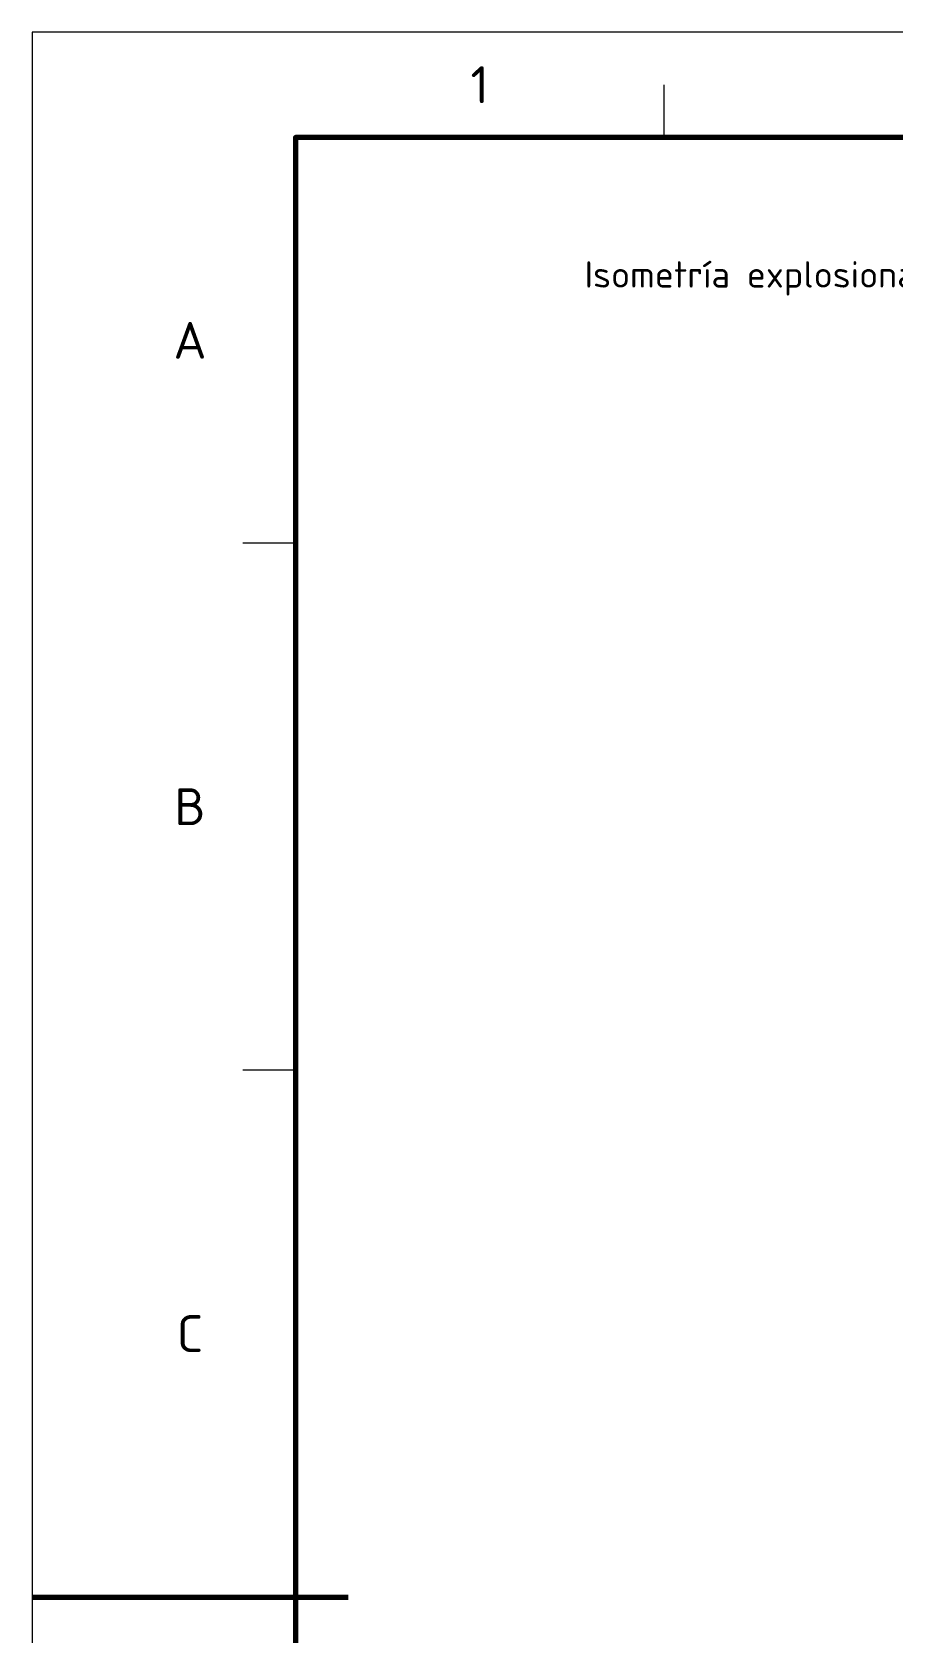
# Model space of a CAD drawing. Header units: millimetres. Extents: x 0 to 420, y 0 to 297.
# Drawn here: x 0 to 81.7, y 145.1 to 297 of the extents above; entities that cross this region are included whole.
import ezdxf
from ezdxf.enums import TextEntityAlignment as Align

# ---------------------------------------------------------------- set-up
doc = ezdxf.new("R2010")
doc.units = ezdxf.units.MM
for name, color, linetype, lineweight in [('06-TEXTO', 7, 'CONTINUOUS', 25), ('07-RECUADRO', 7, 'CONTINUOUS', 70), ('08-FINA', 5, 'CONTINUOUS', 18)]:
    doc.layers.add(name, color=color, linetype=linetype, lineweight=lineweight)
doc.styles.add('ISO3098', font='isocpeur.ttf')

msp = doc.modelspace()

# ---------------------------------------------------------------- linework, layer by layer
at = {"layer": '07-RECUADRO'}
msp.add_line((0, 148.5), (30, 148.5), dxfattribs=at)
msp.add_lwpolyline([(25, 10), (410, 10), (410, 287), (25, 287)], close=True, dxfattribs=at)
at = {"layer": '08-FINA'}
for p, q in [((60, 287), (60, 292)), ((25, 248.5), (20, 248.5)), ((25, 198.5), (20, 198.5))]:
    msp.add_line(p, q, dxfattribs=at)
msp.add_lwpolyline([(0, 0), (420, 0), (420, 297), (0, 297)], close=True, dxfattribs=at)

# ---------------------------------------------------------------- texts
at = {"layer": '06-TEXTO', "style": 'ISO3098'}
for s, height, p in [('1', 3.5, (42.5, 292)), ('Isometría explosionada, esc. 1:2. Globo = sufijo del código BOM (FLAMA_BOM.xlsx, hoja Cilindros)', 2.5, (128, 274)), ('A', 3.5, (15, 267.75)), ('B', 3.5, (15, 223.5)), ('C', 3.5, (15, 173.5))]:
    msp.add_text(s, height=height, dxfattribs=at).set_placement(p, align=Align.MIDDLE_CENTER)

doc.saveas('drawing.dxf')
